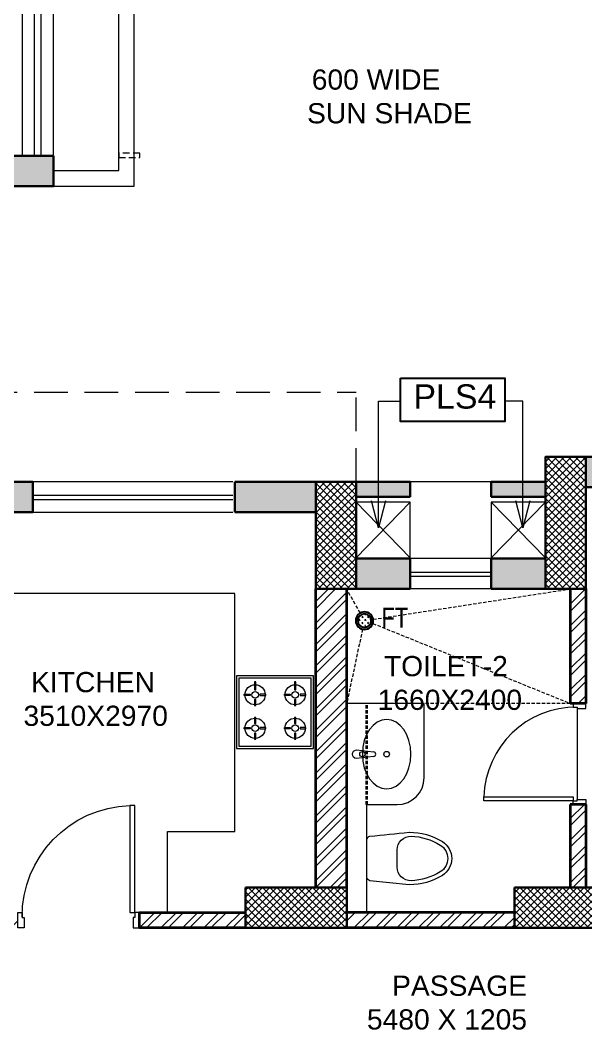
# Model space of a CAD drawing. Header units: millimetres. Extents: x 2919505 to 2966223, y -2460693 to -2283121.
# Drawn here: x 2951556 to 2955754, y -2309053 to -2301560 of the extents above; entities that cross this region are included whole.
import ezdxf
from ezdxf.enums import TextEntityAlignment as Align

# ---------------------------------------------------------------- set-up
doc = ezdxf.new("R2010")
doc.units = ezdxf.units.MM
doc.header["$LTSCALE"] = 100
doc.header["$MEASUREMENT"] = 0
doc.linetypes.add('DASHED2', pattern=[0.375, 0.25, -0.125])
doc.linetypes.add('HIDDEN', pattern=[0.375, 0.25, -0.125])
for name, color, linetype, lineweight in [('-AC-HVAC_TEXT', 7, 'Continuous', 15), ('a-arrow', 7, 'Continuous', 18), ('ACC BLOCK', 211, 'Continuous', 30), ('ch45_a-3B3T1S_3B3T1S-ch45_twr4_L1-2 _ L5-6_Top-1 - A-EQPM-PRHT', 2, 'Continuous', 13), ('COL H', 252, 'Continuous', 5), ('door', 35, 'Continuous', 13), ('FIX', 152, 'Continuous', 18), ('fixtures', 151, 'Continuous', 5), ('hidden', 127, 'HIDDEN', 5), ('MKG TEXT', 7, 'Continuous', 25), ('PROJ.', 7, 'DASHED2', 18), ('RAILING', 222, 'Continuous', 15), ('text', 7, 'Continuous', 9), ('WALL', 1, 'Continuous', 35), ('WALL HATCH', 43, 'Continuous', 5), ('win', 150, 'Continuous', 18)]:
    doc.layers.add(name, color=color, linetype=linetype, lineweight=lineweight)
doc.layers.add('cutout', color=7, linetype='HIDDEN', lineweight=20, true_color=0x0544ff)
doc.layers.add('STR. COLUMN', color=7, linetype='Continuous', lineweight=30, true_color=0xf50000)
doc.layers.add('TEXT-4', color=30, linetype='Continuous')
doc.styles.add('S', font='GOTHIC.TTF')
doc.styles.get("Standard").update_dxf_attribs({"font": 'sanss___.ttf'})
doc.styles.add('STYLE1', font='GOTHIC.TTF', dxfattribs={"width": 0.9})
doc.styles.add('TEXT_150', font='arial.ttf')
doc.dimstyles.new('D100', dxfattribs={"dimtxt": 170, "dimasz": 100, "dimexe": 85, "dimexo": 85, "dimgap": 25, "dimtad": 3, "dimdec": 0, "dimrnd": 5, "dimtxsty": 'Standard', "dimblk": 'ARCHTICK', "dimcen": 100, "dimdle": 85, "dimclrd": 256, "dimclre": 256, "dimclrt": 256, "dimadec": 0, "dimazin": 0, "dimtfac": 1, "dimtdec": 0, "dimtmove": 1, "dimatfit": 3, "dimfxl": 1, "dimlwd": -1, "dimlwe": -1, "dimarcsym": 0})
pattern_1 = [(45, (36.67, 147869.8), (-79.549513, 79.549513), []), (45, (89.7, 147869.8), (-79.549513, 79.549513), [])]
pattern_2 = [(50, (36.665, 147869.8), (71.7260183, -6.2752135), [7.5, -82.5]), (355, (36.665, 147869.8), (-13.8751334, 75.2192134), [6, -66]), (100.4514445, (42.64, 147869.28), (57.8508847, 68.9439991), [6.3740192, -70.1142112]), (46.1842, (36.665, 147889.8), (106.724133, -16.551928), [11.25, -123.75]), (96.6356355, (45.56, 147888.42), (93.4661946, 97.41186), [9.5610342, -105.171376]), (351.184164, (36.67, 147889.8), (93.4661945, 97.41186), [9, -99]), (21, (46.665, 147884.8), (59.6907052, -40.2618891), [7.5, -82.5]), (326, (46.665, 147884.8), (24.3315332, 72.5150045), [6, -66]), (71.4514447, (51.64, 147881.446), (84.0222377, 32.2531153), [6.374019, -70.1142112]), (37.5, (36.665, 147869.8), (1.21598553, 33.28938538), [0, -65.2, 0, -67, 0, -66.25]), (7.5, (36.665, 147869.8), (26.30695374, 39.4411712), [0, -38.2, 0, -63.7, 0, -25.25]), (327.5, (14.365, 147869.8), (53.38224362, -2.25548717), [0, -25, 0, -78, 0, -103.5]), (317.5, (4.365, 147869.8), (58.31861693, 10.01049823), [0, -32.5, 0, -51.8, 0, -73.5])]

# ---------------------------------------------------------------- blocks, each defined once
blk = doc.blocks.new('col-1')
at = {"layer": 'COL H', "lineweight": 5, "ltscale": 0.1}
h = blk.add_hatch(dxfattribs=at)
h.set_pattern_fill('ANSI37', color=256, scale=300)
h.paths.add_polyline_path([(2928694.7, -2448501.1), (2928694.7, -2448801.1), (2929444.7, -2448801.1), (2929444.7, -2448501.1)])
at = {"layer": 'STR. COLUMN', "color": 4}
blk.add_lwpolyline([(2928694.7, -2448501.1), (2928694.7, -2448801.1), (2929444.7, -2448801.1), (2929444.7, -2448501.1)], close=True, dxfattribs=at)
blk = doc.blocks.new('col10')
at = {"layer": 'COL H', "lineweight": 5, "ltscale": 0.1}
h = blk.add_hatch(dxfattribs=at)
h.set_pattern_fill('ANSI37', color=256, scale=300)
h.paths.add_polyline_path([(2937019.3, -2439981.2), (2937019.3, -2440281.2), (2937814.3, -2440281.2), (2937814.3, -2439981.2)])
at = {"layer": 'STR. COLUMN', "color": 4}
blk.add_lwpolyline([(2937019.3, -2439981.2), (2937019.3, -2440281.2), (2937814.3, -2440281.2), (2937814.3, -2439981.2)], close=True, dxfattribs=at)
blk = doc.blocks.new('col4')
at = {"layer": 'COL H', "lineweight": 5, "ltscale": 0.1}
h = blk.add_hatch(dxfattribs=at)
h.set_pattern_fill('ANSI37', color=256, scale=300)
h.paths.add_polyline_path([(2938667.8, -2437950.3), (2938667.8, -2438250.3), (2939647.8, -2438250.3), (2939647.8, -2437950.3)])
at = {"layer": 'STR. COLUMN', "color": 4}
blk.add_lwpolyline([(2938667.8, -2437950.3), (2938667.8, -2438250.3), (2939647.8, -2438250.3), (2939647.8, -2437950.3)], close=True, dxfattribs=at)
blk = doc.blocks.new('A$C4EBC2541')
at = {"layer": 'door', "linetype": 'Continuous'}
for p, q in [((33.6, 119.9), (33.6, 958.2)), ((33.6, 958.2), (74, 958.2)), ((74, 958.2), (74, 119.9)), ((74, 119.9), (33.6, 119.9))]:
    blk.add_line(p, q, dxfattribs=at)
for points in [[(48, 0), (0, 0), (0, 119.9), (33.6, 119.9), (33.6, 81.6), (48, 81.6)], [(902, 0), (949.9, 0), (949.9, 119.9), (916.3, 119.9), (916.3, 81.6), (902, 81.6)]]:
    blk.add_lwpolyline(points, close=True, dxfattribs=at)
at = {"layer": 'door', "lineweight": 9, "ltscale": 0.5}
blk.add_arc((46.7, 88.9), 869.7, 359.51318, 88.19967, dxfattribs=at)
blk = doc.blocks.new('_ArchTick')
at = {"const_width": 0.15}
blk.add_lwpolyline([(-0.5, -0.5), (0.5, 0.5)], dxfattribs=at)
blk = doc.blocks.new('ST-NO')
at = {"color": 9}
blk.add_lwpolyline([(0, 133), (1812, 133), (1812, 884), (0, 884)], close=True, dxfattribs=at)
at = {"style": 'STYLE1', "width": 1.1}
blk.add_attdef('ST3', text='', height=505, dxfattribs=at).set_placement((942, 195), align=Align.CENTER)
blk = doc.blocks.new('JHKJHGK')
at = {"layer": 'ch45_a-3B3T1S_3B3T1S-ch45_twr4_L1-2 _ L5-6_Top-1 - A-EQPM-PRHT', "ltscale": 0.005}
for centre, radius in [((-931723.2, -368988.3, 0), 74.9), ((-931474.7, -368988.3, 0), 74.9), ((-931723.2, -368988.3, 0), 24.3), ((-931474.7, -368988.3, 0), 24.3), ((-931723.2, -369285.5, 0), 74.9), ((-931474.7, -369285.5, 0), 74.9), ((-931723.2, -369285.5, 0), 24.3), ((-931474.7, -369285.5, 0), 24.3)]:
    blk.add_circle(centre, radius, dxfattribs=at)
for points in [[(-931323.5, -368851.1, 0), (-931863, -368851.1, 0), (-931863, -369422.6, 0), (-931323.5, -369422.6, 0)], [(-931341, -368868.6, 0), (-931845.5, -368868.6, 0), (-931845.5, -369405.1, 0), (-931341, -369405.1, 0)], [(-931718.8, -368908.2, 0), (-931727.6, -368908.2, 0), (-931727.6, -368952.1, 0), (-931718.8, -368952.1, 0)], [(-931470.3, -368908.2, 0), (-931479.1, -368908.2, 0), (-931479.1, -368952.1, 0), (-931470.3, -368952.1, 0)], [(-931759.4, -368983.9, 0), (-931818.2, -368983.9, 0), (-931818.2, -368992.6, 0), (-931759.4, -368992.6, 0)], [(-931643.2, -368983.9, 0), (-931687.1, -368983.9, 0), (-931687.1, -368992.6, 0), (-931643.2, -368992.6, 0)], [(-931510.8, -368983.9, 0), (-931554.7, -368983.9, 0), (-931554.7, -368992.6, 0), (-931510.8, -368992.6, 0)], [(-931394.6, -368983.9, 0), (-931438.5, -368983.9, 0), (-931438.5, -368992.6, 0), (-931394.6, -368992.6, 0)], [(-931718.8, -369068.3, 0), (-931727.6, -369068.3, 0), (-931727.6, -369024.4, 0), (-931718.8, -369024.4, 0)], [(-931470.3, -369068.3, 0), (-931479.1, -369068.3, 0), (-931479.1, -369024.4, 0), (-931470.3, -369024.4, 0)], [(-931718.8, -369205.4, 0), (-931727.6, -369205.4, 0), (-931727.6, -369249.3, 0), (-931718.8, -369249.3, 0)], [(-931470.3, -369205.4, 0), (-931479.1, -369205.4, 0), (-931479.1, -369249.3, 0), (-931470.3, -369249.3, 0)], [(-931759.4, -369281.1, 0), (-931818.2, -369281.1, 0), (-931818.2, -369289.8, 0), (-931759.4, -369289.8, 0)], [(-931718.8, -369365.5, 0), (-931727.6, -369365.5, 0), (-931727.6, -369321.6, 0), (-931718.8, -369321.6, 0)], [(-931643.2, -369281.1, 0), (-931687.1, -369281.1, 0), (-931687.1, -369289.8, 0), (-931643.2, -369289.8, 0)], [(-931510.8, -369281.1, 0), (-931554.7, -369281.1, 0), (-931554.7, -369289.8, 0), (-931510.8, -369289.8, 0)], [(-931470.3, -369365.5, 0), (-931479.1, -369365.5, 0), (-931479.1, -369321.6, 0), (-931470.3, -369321.6, 0)], [(-931394.6, -369281.1, 0), (-931438.5, -369281.1, 0), (-931438.5, -369289.8, 0), (-931394.6, -369289.8, 0)]]:
    blk.add_3dface(points, dxfattribs=at)
blk = doc.blocks.new('FT')
h = blk.add_hatch()
h.set_pattern_fill('GRASS', color=1, scale=30, style=0)
h.set_pattern_definition([(90, (-291077.183, -132848.178), (-21.2132034, 21.2132034), [5.625, -36.801407]), (45, (-291077.183, -132848.178), (-21.2132034, 21.2132034), [5.625, -24.375]), (135, (-291077.183, -132848.178), (-21.2132034, -21.2132034), [5.625, -24.375])])
h.paths.add_polyline_path([(50, 0, 1), (-50, 0, 1)])
at = {"ltscale": 0.01}
for radius in [65, 50]:
    blk.add_circle((0, 0), radius, dxfattribs=at)
blk = doc.blocks.new('A$C618E22CC')
at = {"layer": 'FIX', "color": 151, "ltscale": 0.005}
for p, q in [((25.1, 238.7, -59.6), (129.4, 226.6, -59.6)), ((129.4, 199.4, -59.6), (25.1, 187.3, -59.6))]:
    blk.add_line(p, q, dxfattribs=at)
for centre, radius in [((61.2, 213, -59.6), 16.2), ((209.9, 213, -59.6), 17)]:
    blk.add_circle(centre, radius, dxfattribs=at)
at = {"layer": 'FIX', "color": 151, "ltscale": 0.005, "extrusion": (-3.17778e-34, -3.38964e-33, -1)}
blk.add_arc((-25.7, 213, 59.6), 25.7, 271.38488, 88.61512, dxfattribs=at)
at = {"layer": 'FIX', "color": 151, "ltscale": 0.005}
blk.add_arc((129.4, 213, -59.6), 13.6, 270.00007, 89.99993, dxfattribs=at)
at = {"layer": 'FIX', "color": 151, "ltscale": 0.005, "extrusion": (-1.16519e-33, -3.38964e-33, -1)}
blk.add_ellipse((209.9, 213, -59.6), major_axis=(0, 213), ratio=0.698357, dxfattribs=at)
blk = doc.blocks.new('WC-WH')
for points in [[(315, 195), (22.4, 164.8, 0.384412), (0, 139.9), (0, -140, 0.383904), (22.4, -164.9, 0.001434), (313.7, -194.9, 0.140641), (560.2, -125.2, 0.259738), (630, 0, 0.259738), (560.2, 125.2, 0.139471)], [(225, 64.9), (225, -64.9, 0.422961), (328, -164.8, 0.13189), (544.4, -99.7, 0.259738), (600, 0, 0.259738), (544.4, 99.7, 0.13189), (328, 164.8, 0.422961)]]:
    blk.add_lwpolyline(points, format="xyb", close=True)
blk.add_arc((316.2, -170), 25, 264.2811, 270.16002)

msp = doc.modelspace()

# ---------------------------------------------------------------- hatches: boundary and pattern name
at = {"layer": 'WALL HATCH'}
h = msp.add_hatch(dxfattribs=at)
h.set_pattern_fill('AR-CONC', color=8, scale=10, style=0)
h.set_pattern_definition(pattern_2)
h.paths.add_polyline_path([(2948294.2, -2303341.3), (2948516.1, -2303341.3), (2948517.7, -2302791.3), (2951804.1, -2302791.3), (2951802.2, -2302566.3), (2948294.2, -2302566.3)])
h = msp.add_hatch(dxfattribs=at)
h.set_pattern_fill('AR-CONC', color=8, scale=10, style=0)
h.set_pattern_definition(pattern_2)
h.paths.add_polyline_path([(2959134.2, -2305026.3), (2959134.2, -2304801.3), (2955754.2, -2304801.3), (2955754.2, -2305026.3)])
h = msp.add_hatch(dxfattribs=at)
h.set_pattern_fill('AR-CONC', color=8, scale=10, style=0)
h.set_pattern_definition(pattern_2)
h.paths.add_polyline_path([(2953149.2, -2305211.3), (2953149.2, -2304986.3), (2953749.2, -2304986.3), (2953749.2, -2305211.3)])
h.paths.add_polyline_path([(2950897.1, -2304986.3), (2950354.2, -2304986.3), (2950354.2, -2305211.3), (2951649.2, -2305211.3), (2951649.2, -2304986.3), (2950874.2, -2304986.3)])
h = msp.add_hatch(dxfattribs=at)
h.set_pattern_fill('AR-CONC', color=8, scale=10, style=0)
h.set_pattern_definition([(50, (36.665, 147864.8), (71.7260183, -6.2752135), [7.5, -82.5]), (355, (36.665, 147864.8), (-13.8751334, 75.2192134), [6, -66]), (100.4514445, (42.64, 147864.28), (57.8508847, 68.9439991), [6.3740192, -70.1142112]), (46.1842, (36.665, 147884.8), (106.724133, -16.551928), [11.25, -123.75]), (96.6356355, (45.56, 147883.42), (93.4661946, 97.41186), [9.5610342, -105.171376]), (351.184164, (36.67, 147884.8), (93.4661945, 97.41186), [9, -99]), (21, (46.665, 147879.8), (59.6907052, -40.2618891), [7.5, -82.5]), (326, (46.665, 147879.8), (24.3315332, 72.5150045), [6, -66]), (71.4514447, (51.64, 147876.445), (84.0222377, 32.2531153), [6.374019, -70.1142112]), (37.5, (36.665, 147864.8), (1.21598553, 33.28938538), [0, -65.2, 0, -67, 0, -66.25]), (7.5, (36.665, 147864.8), (26.30695374, 39.4411712), [0, -38.2, 0, -63.7, 0, -25.25]), (327.5, (14.365, 147864.8), (53.38224362, -2.25548717), [0, -25, 0, -78, 0, -103.5]), (317.5, (4.365, 147864.8), (58.31861693, 10.01049823), [0, -32.5, 0, -51.8, 0, -73.5])])
edge = h.paths.add_edge_path()
edge.add_line((2955051.7, -2305556.3), (2955454.2, -2305556.3))
h.paths.add_polyline_path([(2954049.2, -2305556.3), (2954049.2, -2305781.3), (2954451.7, -2305781.3), (2954451.7, -2305556.3)])
h.paths.add_polyline_path([(2953979.2, -2304991.3), (2954049.2, -2304991.3), (2954049.2, -2305101.3), (2954451.7, -2305101.3), (2954451.7, -2304991.3), (2953979.2, -2304991.3)])
h.paths.add_polyline_path([(2955454.2, -2305781.3), (2955454.2, -2305556.3), (2955051.7, -2305556.3), (2955051.7, -2305781.3)])
h.paths.add_polyline_path([(2955454.2, -2305101.3), (2955454.2, -2304991.3), (2955051.7, -2304991.3), (2955051.7, -2305101.3)])
h = msp.add_hatch(dxfattribs=at)
h.set_pattern_fill('ANSI32', color=256, scale=300, style=0)
h.set_pattern_definition(pattern_1)
h.paths.add_polyline_path([(2953749.2, -2307996.3), (2953979.2, -2307996.3), (2953979.2, -2308066.3), (2953979.2, -2308066.3), (2953979.2, -2305781.3), (2953749.2, -2305781.3)])
h = msp.add_hatch(dxfattribs=at)
h.set_pattern_fill('ANSI32', color=256, scale=300, style=0)
h.set_pattern_definition(pattern_1)
h.paths.add_polyline_path([(2955639.2, -2305781.3), (2955754.2, -2305781.3), (2955754.2, -2306631.3), (2955649.4, -2306631.3), (2955639.2, -2306631.3)])
h.paths.add_polyline_path([(2955224.2, -2308296.3), (2955224.2, -2308181.3), (2953979.2, -2308181.3), (2953979.2, -2308296.3)])
h.paths.add_polyline_path([(2955754.2, -2307381.3), (2955639.2, -2307381.3), (2955639.2, -2307996.3), (2955754.2, -2307996.3)])
h = msp.add_hatch(dxfattribs=at)
h.set_pattern_fill('ANSI32', color=256, scale=300, style=0)
h.set_pattern_definition(pattern_1)
h.paths.add_polyline_path([(2947644, -2306566.3), (2948289.2, -2306566.3), (2948383.9, -2306566.3), (2948732.7, -2306566.3), (2948732.7, -2306681.3), (2947874, -2306681.3), (2947874, -2307431.3), (2947644, -2307431.3), (2947644, -2307302.7), (2947644, -2307301.3)])
h.paths.add_polyline_path([(2950354.2, -2308181.3), (2951539, -2308182), (2951539, -2308297), (2950354.2, -2308296.3)])
edge = h.paths.add_edge_path()
edge.add_line((2952439.3, -2308182.7), (2953229.2, -2308181.3))
edge.add_line((2953229.2, -2308181.3), (2953229.2, -2308296.3))
edge.add_line((2953229.2, -2308296.3), (2952439.3, -2308297))
edge.add_line((2952439.3, -2308297), (2952439.3, -2308182))
h.paths.add_polyline_path([(2949604.2, -2308296.3), (2949604.2, -2308181.3), (2947738.7, -2308181.3), (2947644, -2308181.3), (2947644, -2308296.3), (2949600, -2308296.3)])
h.paths.add_polyline_path([(2950124.2, -2307996.3), (2950239.2, -2307996.3), (2950239.2, -2307996.3), (2950239.2, -2307996.3), (2950239.2, -2306566.3), (2949332.7, -2306566.3), (2949332.7, -2306681.3), (2950124.2, -2306681.3)])

# ---------------------------------------------------------------- linework, layer by layer
at = {"layer": '-AC-HVAC_TEXT', "linetype": 'DASHED2', "ltscale": 2}
msp.add_lwpolyline([(2952443.5, -2302578.1), (2952443.5, -2302547.6), (2952287.3, -2302547.6), (2952287.3, -2302578.1)], close=True, dxfattribs=at)
at = {"layer": 'ACC BLOCK', "ltscale": 0.1}
for p, q in [((2948294.2, -2302566.3), (2951802.6, -2302566.3)), ((2951802.6, -2302566.3), (2951802.2, -2302791.3)), ((2948519.2, -2302791.3), (2951802.6, -2302791.3)), ((2955754.2, -2304801.3), (2959134.2, -2304801.3)), ((2950954.2, -2304986.3), (2951649.2, -2304986.3)), ((2951649.2, -2305211.3), (2951649.2, -2304986.3)), ((2953149.2, -2305211.3), (2953149.2, -2304986.3)), ((2953149.2, -2304986.3), (2953749.2, -2304986.3)), ((2953749.2, -2304986.3), (2954451.7, -2304986.3)), ((2954451.7, -2305096.3), (2954451.7, -2304986.3)), ((2955454.2, -2304986.3), (2955051.8, -2304986.3)), ((2955051.8, -2305096.3), (2955051.8, -2304986.3)), ((2954451.7, -2305096.3), (2954049.2, -2305096.3)), ((2955454.2, -2305096.3), (2955051.8, -2305096.3)), ((2955754.2, -2305026.3), (2959134.2, -2305026.3)), ((2950354.2, -2305211.3), (2951649.2, -2305211.3)), ((2953149.2, -2305211.3), (2953749.2, -2305211.3)), ((2954049.2, -2305556.3), (2954451.7, -2305556.3)), ((2954451.7, -2305781.3), (2954451.7, -2305556.3)), ((2955051.7, -2305556.3), (2955454.2, -2305556.3)), ((2955051.7, -2305781.3), (2955051.7, -2305556.3)), ((2954049.2, -2305781.3), (2954451.7, -2305781.3)), ((2955051.7, -2305781.3), (2955454.2, -2305781.3))]:
    msp.add_line(p, q, dxfattribs=at)
at = {"layer": 'cutout', "color": 160, "linetype": 'Continuous', "lineweight": 9, "ltscale": 0.1, "true_color": 0x0040ff}
for p, q in [((2954049.2, -2305136.3), (2954451.7, -2305551.3)), ((2954451.7, -2305136.3), (2954049.2, -2305551.3)), ((2955454.2, -2305551.3), (2955051.7, -2305136.3)), ((2955454.2, -2305136.3), (2955051.7, -2305551.3))]:
    msp.add_line(p, q, dxfattribs=at)
at = {"layer": 'cutout', "color": 160, "linetype": 'Continuous', "ltscale": 0.1, "true_color": 0x0040ff}
for points in [[(2954451.7, -2305136.3), (2954049.2, -2305136.3), (2954049.2, -2305551.3), (2954451.7, -2305551.3)], [(2955454.2, -2305136.3), (2955051.7, -2305136.3), (2955051.7, -2305551.3), (2955454.2, -2305551.3)]]:
    msp.add_lwpolyline(points, close=True, dxfattribs=at)
at = {"layer": 'door'}
msp.add_line((2955689.8, -2306669.2), (2955689.8, -2307343.3), dxfattribs=at)
at = {"layer": 'fixtures'}
for p, q in [((2950354.2, -2305811.3), (2953149.2, -2305811.3)), ((2953149.2, -2307581.3), (2953149.2, -2305816.3)), ((2954554.2, -2306631.3), (2953979.2, -2306631.4)), ((2954554.2, -2307181.3), (2954554.2, -2306631.3)), ((2954129.2, -2307381.3), (2954354.2, -2307381.3)), ((2954129.2, -2308181.3), (2954129.2, -2307381.3)), ((2952649.2, -2308181.3), (2952649.2, -2307581.3)), ((2952649.2, -2307581.3), (2953149.2, -2307581.3))]:
    msp.add_line(p, q, dxfattribs=at)
msp.add_arc((2954354.2, -2307181.3), 200, 270, 0, dxfattribs=at)
at = {"layer": 'hidden'}
msp.add_line((2955639.2, -2306631.3), (2953979.2, -2306631.3), dxfattribs=at)
for points in [[(2954079.8, -2305959.6), (2953979.2, -2305781.3)], [(2954175.9, -2306006.3), (2955639.2, -2305781.3)], [(2954173.3, -2306037), (2955639.2, -2306631.3)], [(2954096.9, -2306079.5), (2953979.2, -2306631.3)]]:
    msp.add_lwpolyline(points, dxfattribs=at)
msp.add_circle((2954111.7, -2306016.2), 50, dxfattribs=at)
at = {"layer": 'PROJ.', "linetype": 'ByBlock', "ltscale": 10}
for p, q in [((2952287.3, -2302676.3), (2952287.3, -2300861.3)), ((2952402.3, -2302791.3), (2952402.3, -2300861.3)), ((2951802.3, -2302676.3), (2952287.3, -2302676.3)), ((2951802.3, -2302791.3), (2952402.3, -2302791.3))]:
    msp.add_line(p, q, dxfattribs=at)
at = {"layer": 'PROJ.', "ltscale": 10}
for p, q in [((2952402.3, -2302791.3), (2952402.3, -2300861.3)), ((2951802.2, -2302791.3), (2952402.3, -2302791.3)), ((2954049.2, -2304986.3), (2954049.2, -2304321.3))]:
    msp.add_line(p, q, dxfattribs=at)
msp.add_lwpolyline([(2949409.2, -2304321.3), (2954049.2, -2304321.3)], dxfattribs=at)
at = {"layer": 'RAILING'}
for p, q in [((2951572.6, -2302566.3), (2951572.6, -2300931.3)), ((2951662.6, -2302566.3), (2951662.6, -2300931.3)), ((2951712.6, -2302566.3), (2951712.6, -2300931.3)), ((2951802.6, -2302561.3), (2951802.6, -2300931.3))]:
    msp.add_line(p, q, dxfattribs=at)
at = {"layer": 'WALL'}
for p, q in [((2953749.2, -2307996.3), (2953749.2, -2305781.3)), ((2953979.2, -2307996.3), (2953979.2, -2305781.3)), ((2955639.2, -2305781.3), (2955639.2, -2306631.3)), ((2955754.2, -2305781.3), (2955754.2, -2306631.3)), ((2955754.2, -2306631.3), (2955639.2, -2306631.3)), ((2955639.2, -2307381.3), (2955639.2, -2307996.3)), ((2955754.2, -2307381.3), (2955639.2, -2307381.3)), ((2955754.2, -2307381.3), (2955754.2, -2307996.3)), ((2952439.3, -2308181.3), (2953229.2, -2308181.3)), ((2952439.3, -2308181.3), (2952439.3, -2308296.3)), ((2955224.2, -2308181.3), (2953979.2, -2308181.3)), ((2953229.2, -2308296.3), (2952439.3, -2308296.3)), ((2955224.2, -2308296.3), (2953979.2, -2308296.3))]:
    msp.add_line(p, q, dxfattribs=at)
at = {"layer": 'WALL', "linetype": 'HIDDEN'}
msp.add_lwpolyline([(2954129.2, -2307381.3), (2954129.2, -2306631.3)], dxfattribs=at)
at = {"layer": 'win'}
for p, q in [((2953134.2, -2304986.3), (2951649.2, -2304986.3)), ((2955051.7, -2304986.3), (2954451.7, -2304986.3)), ((2951649.2, -2305086.3), (2953134.2, -2305086.3)), ((2951649.2, -2305116.3), (2953134.2, -2305116.3)), ((2951649.2, -2305211.3), (2953134.2, -2305211.3)), ((2955051.7, -2305556.3), (2954451.7, -2305556.3)), ((2954451.7, -2305656.3), (2955051.7, -2305656.3)), ((2954451.7, -2305686.3), (2955051.7, -2305686.3)), ((2955051.7, -2305781.3), (2954451.7, -2305781.3))]:
    msp.add_line(p, q, dxfattribs=at)

# ---------------------------------------------------------------- block references
at = {"layer": 'door', "xscale": 0.7895320550356201, "yscale": 0.7895320426210248, "zscale": 0.7895320293264474, "rotation": 90.00000000000001}
msp.add_blockref('A$C4EBC2541', (2955754.2, -2307381.3), dxfattribs=at)
at = {"layer": 'door', "xscale": -0.947670386172831, "yscale": 0.9476703712716698, "zscale": 0.9476703553142716}
msp.add_blockref('A$C4EBC2541', (2952439.3, -2308296.3), dxfattribs=at)
at = {"layer": 'fixtures', "rotation": 270.0000000088649}
msp.add_blockref('JHKJHGK', (3322585.1, -3238289.6, 0), dxfattribs=at)
at = {"layer": 'fixtures', "extrusion": (0.000487145, -0.000416143, -1), "xscale": -1.209999999998451, "yscale": 1.209999999998451, "zscale": -1.209999999998451, "rotation": 1.765539714426723e-08}
msp.add_blockref('A$C618E22CC', (-2954021.3, -2307264.2, 2399.2), dxfattribs=at)
at = {"layer": 'fixtures', "xscale": -1, "rotation": 180}
msp.add_blockref('WC-WH', (2954129.2, -2307781.3, 0), dxfattribs=at)
at = {"layer": 'MKG TEXT', "ltscale": 0.01, "xscale": -1, "rotation": 90}
msp.add_blockref('FT', (2954111.7, -2306016.2), dxfattribs=at)
at = {"layer": 'STR. COLUMN', "rotation": 270}
for name, p in [('col4', (5393704.5, 633866.5)), ('col10', (5394030.4, 632032.9))]:
    msp.add_blockref(name, p, dxfattribs=at)
at = {"layer": 'STR. COLUMN'}
for p in [(24534.5, 140504.8), (26529.5, 140504.8)]:
    msp.add_blockref('col-1', p, dxfattribs=at)
at = {"layer": 'TEXT-4'}
ref = msp.add_blockref('ST-NO', (2954377.7, -2304159.1), dxfattribs=dict(at, xscale=-0.428147460334003, yscale=0.428147460334003, zscale=0.428147460334003, rotation=180))
ref.add_attrib('ST3', 'PLS4', dxfattribs={"layer": '0', "height": 180, "style": 'TEXT_150'}).set_placement((2954782.3, -2304442.5), align=Align.CENTER)

# ---------------------------------------------------------------- texts
at = {"layer": 'MKG TEXT', "ltscale": 0.01, "style": 'S', "width": 0.8}
msp.add_text('FT', height=150, dxfattribs=at).set_placement((2954337.2, -2305994.5, 524.3), align=Align.MIDDLE)
at = {"layer": 'text', "ltscale": 10, "char_height": 150}
for s, insert, width, attachment_point in [('{\\fArial|b0|i0|c0|p34;600 WIDE     SUN SHADE }', (2954907.6, -2302327.8), 1630.211, 9), ('\\pi426.92;TOILET-2\\P\\pi321.88; 1660X2400', (2953829, -2306278.7), 1743.556, 1), ('\\pi345.79;KITCHEN\\P\\pi231.49; 3510X2970', (2951290.7, -2306397.3), 1562.778, 1), ('PASSAGE\\P5480 X 1205', (2955317.9, -2308650.7), 1607.863, 3)]:
    msp.add_mtext(s, dxfattribs=dict(at, insert=insert, width=width, attachment_point=attachment_point))

# ---------------------------------------------------------------- leaders
at = {"layer": 'a-arrow', "ltscale": 0.1}
for points in [[(2954215.4, -2305326.3), (2954215.4, -2304387.7), (2954378.9, -2304387.7)], [(2955286.3, -2305326.3), (2955286.3, -2304387.7), (2955154.9, -2304387.7)]]:
    msp.add_leader(points, dimstyle='D100', override={"dimasz": 200, "dimtad": 0, "dimclrd": 6, "dimldrblk": 'Open30'}, dxfattribs=at)

doc.saveas('drawing.dxf')
